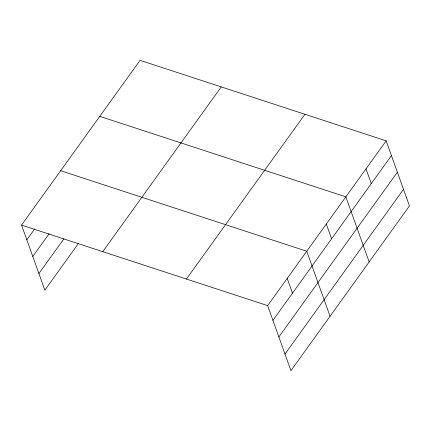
<?xml version="1.0" encoding="UTF-8"?>
<svg xmlns="http://www.w3.org/2000/svg" width="431" height="431" viewBox="0 0 431 431"><rect width="100%" height="100%" fill="white"/><g stroke="black" fill="none" stroke-linecap="round" stroke-linejoin="round"><path stroke-width="0.65" d="M21.55 225.095L140.059 60.335L386.154 140.84L409.45 205.905L290.941 370.665L267.646 305.606L21.55 225.095L44.846 290.16L78.48 243.402M26.83 239.846L34.652 228.974M32.778 256.45L49.199 233.613M38.903 273.556L63.928 238.758M102.761 251.666L221.27 86.9M186.434 279.035L304.943 114.274M267.646 305.606L386.154 140.84M272.931 320.352L391.434 155.591M278.873 336.956L397.382 172.195M284.999 354.067L403.508 189.301M99.766 116.354L345.861 196.859L369.157 261.924M60.658 170.724L306.753 251.23L330.049 316.295M366.005 168.85L371.29 183.601M326.31 224.045L331.59 238.796M287.202 278.415L292.482 293.166"/></g></svg>
